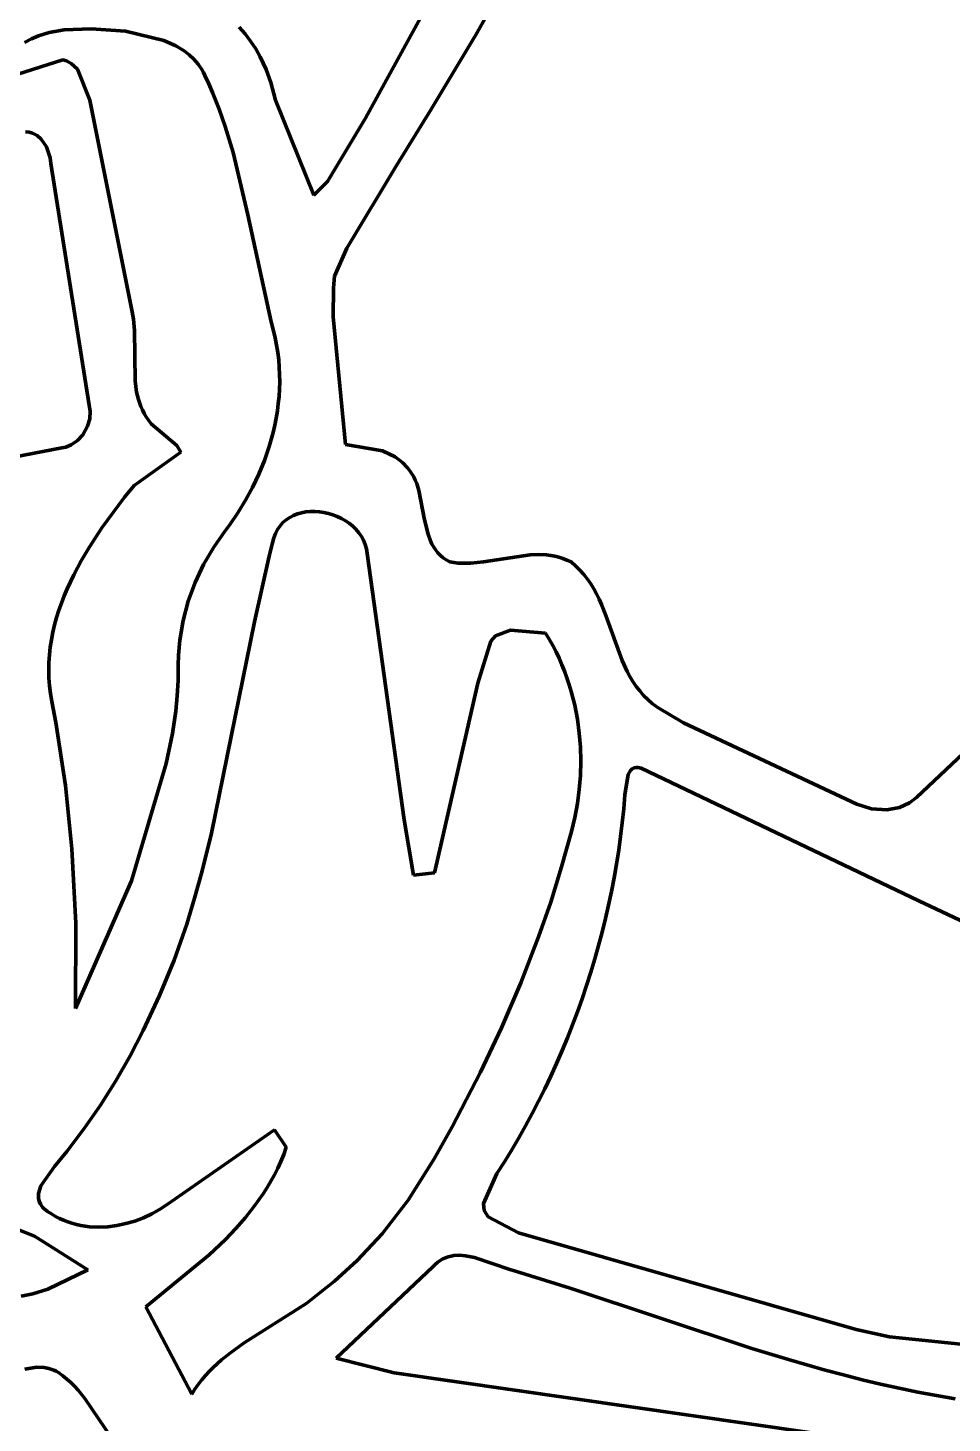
# Model space of a CAD drawing. Header units: millimetres. Extents: x 0 to 14, y 0 to 17.6.
# Drawn here: x 2.643 to 4.031, y 9.723 to 11.817 of the extents above; entities that cross this region are included whole.
import ezdxf

# ---------------------------------------------------------------- set-up
doc = ezdxf.new("R2010")
doc.units = ezdxf.units.MM
doc.layers.add('color#010506ff', color=7, linetype='CONTINUOUS', lineweight=100)
doc.layers.add('color#ffffffff', color=7, linetype='CONTINUOUS', lineweight=100)

msp = doc.modelspace()

# ---------------------------------------------------------------- linework, layer by layer
at = {"layer": 'color#010506ff'}
for p, q in [((3.1506, 11.6812), (3.6227, 12.5427)), ((3.4127, 11.9773), (3.3159, 11.8063)), ((2.6756, 11.8097), (2.6592, 11.8047)), ((2.6981, 11.8138), (2.6756, 11.8097)), ((2.7386, 11.8155), (2.6981, 11.8138)), ((2.7902, 11.8116), (2.7386, 11.8155)), ((2.8477, 11.7978), (2.7902, 11.8116)), ((2.9606, 11.8179), (2.9697, 11.8078)), ((2.6487, 11.8003), (2.6384, 11.795)), ((2.6592, 11.8047), (2.6487, 11.8003)), ((2.8657, 11.7898), (2.8477, 11.7978)), ((2.8782, 11.7823), (2.8657, 11.7898)), ((2.9697, 11.8078), (2.978, 11.7968)), ((2.978, 11.7968), (2.9856, 11.7853)), ((3.3159, 11.8063), (3.2488, 11.6938)), ((2.6285, 11.7475), (2.6958, 11.7689)), ((2.6958, 11.7689), (2.7012, 11.7671)), ((2.8858, 11.7764), (2.8782, 11.7823)), ((2.8928, 11.7698), (2.8858, 11.7764)), ((2.8992, 11.7625), (2.8928, 11.7698)), ((2.9856, 11.7853), (2.9924, 11.7731)), ((2.9924, 11.7731), (3.0012, 11.7542)), ((2.7012, 11.7671), (2.7083, 11.7633)), ((2.7083, 11.7633), (2.7178, 11.7546)), ((2.7178, 11.7546), (2.7365, 11.7084)), ((2.9047, 11.7542), (2.8992, 11.7625)), ((2.9071, 11.7498), (2.9047, 11.7542)), ((2.9094, 11.7451), (2.9071, 11.7498)), ((3.0012, 11.7542), (3.0083, 11.7346)), ((2.9151, 11.7326), (2.9094, 11.7451)), ((2.9206, 11.72), (2.9151, 11.7326)), ((3.0083, 11.7346), (3.0154, 11.7082)), ((2.7365, 11.7084), (2.8002, 11.3908)), ((2.9307, 11.6946), (2.9206, 11.72)), ((3.0154, 11.7082), (3.0729, 11.5658)), ((2.9397, 11.6688), (2.9307, 11.6946)), ((3.2488, 11.6938), (3.1969, 11.6104)), ((2.9515, 11.6295), (2.9397, 11.6688)), ((3.0935, 11.5863), (3.1506, 11.6812)), ((2.6453, 11.6603), (2.64, 11.6609)), ((2.6503, 11.6588), (2.6453, 11.6603)), ((2.6572, 11.655), (2.6503, 11.6588)), ((2.6632, 11.6496), (2.6572, 11.655)), ((2.6712, 11.638), (2.6632, 11.6496)), ((2.6769, 11.6217), (2.6712, 11.638)), ((2.678, 11.6134), (2.6769, 11.6217)), ((2.9736, 11.5362), (2.9515, 11.6295)), ((2.7356, 11.2504), (2.678, 11.6134)), ((3.1969, 11.6104), (3.1223, 11.4862)), ((3.0766, 11.569), (3.0935, 11.5863)), ((3.0729, 11.5658), (3.0766, 11.569)), ((3.0087, 11.3755), (2.9736, 11.5362)), ((3.1223, 11.4862), (3.1037, 11.4442)), ((3.1037, 11.4442), (3.1023, 11.4267)), ((3.1023, 11.4267), (3.1017, 11.3831)), ((2.8002, 11.3908), (2.8021, 11.3796)), ((2.8021, 11.3796), (2.8036, 11.3625)), ((3.0122, 11.3623), (3.0087, 11.3755)), ((3.1017, 11.3831), (3.1206, 11.1915)), ((2.8036, 11.3625), (2.8045, 11.2871)), ((3.0149, 11.3514), (3.0122, 11.3623)), ((3.017, 11.3405), (3.0149, 11.3514)), ((3.0188, 11.3295), (3.017, 11.3405)), ((3.0201, 11.3186), (3.0188, 11.3295)), ((3.021, 11.3076), (3.0201, 11.3186)), ((3.0215, 11.2966), (3.021, 11.3076)), ((2.8045, 11.2871), (2.8068, 11.2702)), ((3.0216, 11.2856), (3.0215, 11.2966)), ((2.8068, 11.2702), (2.8094, 11.2592)), ((3.0206, 11.2637), (3.0213, 11.2747)), ((3.0213, 11.2747), (3.0216, 11.2856)), ((2.7371, 11.2417), (2.7356, 11.2504)), ((2.8094, 11.2592), (2.8131, 11.2486)), ((2.8131, 11.2486), (2.8155, 11.2434)), ((3.0181, 11.2419), (3.0195, 11.2528)), ((3.0195, 11.2528), (3.0206, 11.2637)), ((2.7332, 11.2188), (2.7365, 11.2301)), ((2.7365, 11.2301), (2.7371, 11.2417)), ((2.8155, 11.2434), (2.8181, 11.2382)), ((2.8181, 11.2382), (2.8212, 11.2332)), ((2.8212, 11.2332), (2.8246, 11.2282)), ((2.8246, 11.2282), (2.8287, 11.2223)), ((3.0142, 11.2203), (3.0163, 11.2311)), ((3.0163, 11.2311), (3.0181, 11.2419)), ((2.718, 11.1975), (2.726, 11.206)), ((2.726, 11.206), (2.7332, 11.2188)), ((2.8287, 11.2223), (2.8673, 11.19)), ((3.0089, 11.199), (3.0117, 11.2096)), ((3.0117, 11.2096), (3.0142, 11.2203)), ((2.6088, 11.1701), (2.6945, 11.1865)), ((2.6945, 11.1865), (2.7002, 11.1877)), ((2.7002, 11.1877), (2.7083, 11.191)), ((2.7083, 11.191), (2.718, 11.1975)), ((2.8673, 11.19), (2.8732, 11.1801)), ((3.0024, 11.1779), (3.0058, 11.1884)), ((3.0058, 11.1884), (3.0089, 11.199)), ((3.1206, 11.1915), (3.1762, 11.1819)), ((3.1762, 11.1819), (3.1951, 11.1731)), ((3.9781, 10.6615), (4.5411, 11.1959)), ((2.8732, 11.1801), (2.803, 11.1299)), ((2.9902, 11.1471), (2.9986, 11.1676)), ((2.9986, 11.1676), (3.0024, 11.1779)), ((3.1951, 11.1731), (3.2062, 11.1645)), ((3.2062, 11.1645), (3.2135, 11.1563)), ((2.9807, 11.1271), (2.9902, 11.1471)), ((3.2135, 11.1563), (3.217, 11.1521)), ((3.217, 11.1521), (3.2201, 11.1477)), ((3.2201, 11.1477), (3.2228, 11.143)), ((3.2228, 11.143), (3.2252, 11.1382)), ((2.803, 11.1299), (2.7885, 11.1126)), ((2.9702, 11.1077), (2.9807, 11.1271)), ((3.2252, 11.1382), (3.2273, 11.1331)), ((3.2273, 11.1331), (3.2307, 11.1227)), ((3.2307, 11.1227), (3.2393, 11.0783)), ((2.7885, 11.1126), (2.7545, 11.0662)), ((2.9587, 11.0888), (2.9702, 11.1077)), ((2.9463, 11.0706), (2.9587, 11.0888)), ((3.0314, 11.0785), (3.0265, 11.0744)), ((3.0366, 11.0821), (3.0314, 11.0785)), ((3.0423, 11.085), (3.0366, 11.0821)), ((3.0483, 11.0873), (3.0423, 11.085)), ((3.0545, 11.0891), (3.0483, 11.0873)), ((3.061, 11.0902), (3.0545, 11.0891)), ((3.0676, 11.0908), (3.061, 11.0902)), ((3.0744, 11.0909), (3.0676, 11.0908)), ((3.0812, 11.0904), (3.0744, 11.0909)), ((3.088, 11.0894), (3.0812, 11.0904)), ((3.0948, 11.0879), (3.088, 11.0894)), ((3.1014, 11.0859), (3.0948, 11.0879)), ((3.1079, 11.0835), (3.1014, 11.0859)), ((3.1142, 11.0805), (3.1079, 11.0835)), ((3.1202, 11.0771), (3.1142, 11.0805)), ((3.1259, 11.0732), (3.1202, 11.0771)), ((3.2393, 11.0783), (3.2444, 11.0567)), ((2.7545, 11.0662), (2.7353, 11.0368)), ((2.9225, 11.0373), (2.9398, 11.0618)), ((2.9398, 11.0618), (2.9463, 11.0706)), ((3.0153, 11.058), (3.0127, 11.0512)), ((3.0184, 11.0641), (3.0153, 11.058)), ((3.0222, 11.0696), (3.0184, 11.0641)), ((3.0265, 11.0744), (3.0222, 11.0696)), ((3.1312, 11.0689), (3.1259, 11.0732)), ((3.136, 11.0642), (3.1312, 11.0689)), ((3.1404, 11.0591), (3.136, 11.0642)), ((3.1442, 11.0536), (3.1404, 11.0591)), ((3.2444, 11.0567), (3.2481, 11.0467)), ((2.7353, 11.0368), (2.7235, 11.0167)), ((2.9074, 11.0114), (2.9225, 11.0373)), ((3.0109, 11.0437), (3.006, 11.0241)), ((3.0127, 11.0512), (3.0109, 11.0437)), ((3.1474, 11.0477), (3.1442, 11.0536)), ((3.15, 11.0414), (3.1474, 11.0477)), ((3.1519, 11.0348), (3.15, 11.0414)), ((3.2481, 11.0467), (3.2503, 11.0419)), ((3.2503, 11.0419), (3.2529, 11.0374)), ((3.2529, 11.0374), (3.2559, 11.033)), ((2.7235, 11.0167), (2.7125, 10.9961)), ((3.006, 11.0241), (2.9836, 10.9255)), ((3.1529, 11.0278), (3.1519, 11.0348)), ((3.2086, 10.6282), (3.1529, 11.0278)), ((3.2559, 11.033), (3.2592, 11.0289)), ((3.2592, 11.0289), (3.2629, 11.025)), ((3.2629, 11.025), (3.2671, 11.0215)), ((3.2671, 11.0215), (3.2718, 11.0182)), ((3.2718, 11.0182), (3.277, 11.0152)), ((3.277, 11.0152), (3.2833, 11.0142)), ((3.2833, 11.0142), (3.2896, 11.0136)), ((3.3086, 11.0134), (3.3276, 11.0153)), ((3.3276, 11.0153), (3.3975, 11.026)), ((3.3975, 11.026), (3.41, 11.0265)), ((3.41, 11.0265), (3.4225, 11.0259)), ((3.4225, 11.0259), (3.4287, 11.0251)), ((3.4287, 11.0251), (3.4348, 11.024)), ((3.4348, 11.024), (3.4409, 11.0224)), ((3.4409, 11.0224), (3.447, 11.0205)), ((3.447, 11.0205), (3.453, 11.0181)), ((3.453, 11.0181), (3.4591, 11.0152)), ((3.4591, 11.0152), (3.466, 11.0093)), ((2.7125, 10.9961), (2.7026, 10.975)), ((2.8946, 10.9843), (2.9074, 11.0114)), ((3.2896, 11.0136), (3.2959, 11.0132)), ((3.2959, 11.0132), (3.3086, 11.0134)), ((3.466, 11.0093), (3.4724, 11.0031)), ((3.4724, 11.0031), (3.4783, 10.9965)), ((3.4783, 10.9965), (3.4836, 10.9896)), ((2.7026, 10.975), (2.6981, 10.9644)), ((2.8842, 10.9563), (2.8946, 10.9843)), ((3.4836, 10.9896), (3.4886, 10.9824)), ((3.4886, 10.9824), (3.4931, 10.975)), ((3.4931, 10.975), (3.4973, 10.9673)), ((2.6939, 10.9536), (2.6901, 10.9427)), ((2.6981, 10.9644), (2.6939, 10.9536)), ((2.8765, 10.9274), (2.8842, 10.9563)), ((3.4973, 10.9673), (3.5012, 10.9593)), ((3.5012, 10.9593), (3.5048, 10.9513)), ((3.5048, 10.9513), (3.5114, 10.9347)), ((2.6866, 10.9318), (2.6836, 10.9207)), ((2.6901, 10.9427), (2.6866, 10.9318)), ((3.5114, 10.9347), (3.536, 10.8671)), ((2.681, 10.9096), (2.6788, 10.8984)), ((2.6836, 10.9207), (2.681, 10.9096)), ((2.8715, 10.8979), (2.8765, 10.9274)), ((2.9836, 10.9255), (2.9193, 10.6083)), ((3.3683, 10.9128), (3.3458, 10.9043)), ((3.4209, 10.9083), (3.3683, 10.9128)), ((2.6788, 10.8984), (2.677, 10.8871)), ((2.8696, 10.8755), (2.8715, 10.8979)), ((3.3387, 10.8962), (3.3192, 10.8333)), ((3.3458, 10.9043), (3.3387, 10.8962)), ((3.4265, 10.8991), (3.4209, 10.9083)), ((3.4317, 10.8898), (3.4265, 10.8991)), ((3.4366, 10.8803), (3.4317, 10.8898)), ((2.6758, 10.8757), (2.675, 10.8643)), ((2.677, 10.8871), (2.6758, 10.8757)), ((2.8693, 10.8604), (2.8696, 10.8755)), ((3.4411, 10.8707), (3.4366, 10.8803)), ((3.4454, 10.8609), (3.4411, 10.8707)), ((2.675, 10.8643), (2.6747, 10.8527)), ((2.6747, 10.8527), (2.675, 10.8411)), ((2.8691, 10.8373), (2.8693, 10.8604)), ((3.4494, 10.8511), (3.4454, 10.8609)), ((3.453, 10.8411), (3.4494, 10.8511)), ((3.536, 10.8671), (3.5434, 10.851)), ((3.5434, 10.851), (3.5476, 10.8433)), ((2.675, 10.8411), (2.6759, 10.8295)), ((2.6759, 10.8295), (2.6774, 10.8177)), ((2.8678, 10.8144), (2.8691, 10.8373)), ((3.3192, 10.8333), (3.2543, 10.5484)), ((3.4564, 10.831), (3.453, 10.8411)), ((3.4594, 10.8209), (3.4564, 10.831)), ((3.5476, 10.8433), (3.552, 10.8358)), ((3.552, 10.8358), (3.5569, 10.8285)), ((3.5569, 10.8285), (3.5622, 10.8216)), ((2.6774, 10.8177), (2.6794, 10.8059)), ((2.6794, 10.8059), (2.6853, 10.7745)), ((2.8655, 10.7915), (2.8678, 10.8144)), ((3.4646, 10.8004), (3.4594, 10.8209)), ((3.5622, 10.8216), (3.5679, 10.8149)), ((3.5679, 10.8149), (3.5742, 10.8087)), ((3.5742, 10.8087), (3.5811, 10.8027)), ((2.8605, 10.7576), (2.8655, 10.7915)), ((3.4686, 10.7795), (3.4646, 10.8004)), ((3.5811, 10.8027), (3.5885, 10.7972)), ((3.5885, 10.7972), (3.6281, 10.7738)), ((2.6853, 10.7745), (2.6998, 10.6798)), ((3.4715, 10.7585), (3.4686, 10.7795)), ((3.6281, 10.7738), (3.8883, 10.6516)), ((2.8512, 10.7127), (2.8605, 10.7576)), ((3.4732, 10.7374), (3.4715, 10.7585)), ((3.4737, 10.7161), (3.4732, 10.7374)), ((2.7989, 10.5364), (2.8512, 10.7127)), ((3.4731, 10.6948), (3.4737, 10.7161)), ((3.5483, 10.7024), (3.5449, 10.6963)), ((3.5507, 10.7045), (3.5483, 10.7024)), ((3.5537, 10.706), (3.5507, 10.7045)), ((3.5574, 10.7066), (3.5537, 10.706)), ((3.5595, 10.7066), (3.5574, 10.7066)), ((3.5617, 10.7063), (3.5595, 10.7066)), ((3.5642, 10.7058), (3.5617, 10.7063)), ((3.9815, 10.5066), (3.5642, 10.7058)), ((2.6998, 10.6798), (2.7096, 10.5845)), ((3.4714, 10.6736), (3.4731, 10.6948)), ((3.5449, 10.6963), (3.5401, 10.6655)), ((3.4686, 10.6525), (3.4714, 10.6736)), ((3.5401, 10.6655), (3.5383, 10.6447)), ((3.9674, 10.6536), (3.9781, 10.6615)), ((3.4647, 10.6315), (3.4686, 10.6525)), ((3.5383, 10.6447), (3.5361, 10.6239)), ((3.8883, 10.6516), (3.9102, 10.6447)), ((3.9102, 10.6447), (3.9332, 10.6433)), ((3.9332, 10.6433), (3.9525, 10.6469)), ((3.9525, 10.6469), (3.9674, 10.6536)), ((3.2227, 10.5453), (3.2086, 10.6282)), ((3.4598, 10.6108), (3.4647, 10.6315)), ((3.5361, 10.6239), (3.5336, 10.6032)), ((2.9193, 10.6083), (2.9047, 10.5494)), ((3.445, 10.5575), (3.4598, 10.6108)), ((3.5336, 10.6032), (3.5307, 10.5825)), ((2.7096, 10.5845), (2.7154, 10.4729)), ((3.5307, 10.5825), (3.5274, 10.5618)), ((3.4286, 10.5047), (3.445, 10.5575)), ((3.5274, 10.5618), (3.5238, 10.5413)), ((2.7151, 10.3451), (2.7989, 10.5364)), ((2.9047, 10.5494), (2.8939, 10.5104)), ((3.2543, 10.5484), (3.2227, 10.5453)), ((3.5238, 10.5413), (3.5199, 10.5207)), ((3.5199, 10.5207), (3.5155, 10.5003)), ((2.8939, 10.5104), (2.8823, 10.4716)), ((3.4105, 10.4525), (3.4286, 10.5047)), ((3.5155, 10.5003), (3.5109, 10.4799)), ((4.0686, 10.4655), (3.9815, 10.5066)), ((2.7154, 10.4729), (2.7151, 10.3451)), ((2.8823, 10.4716), (2.8629, 10.4175)), ((3.5109, 10.4799), (3.5059, 10.4597)), ((3.3839, 10.3837), (3.4105, 10.4525)), ((3.5059, 10.4597), (3.5005, 10.4395)), ((3.5005, 10.4395), (3.4949, 10.4194)), ((2.8629, 10.4175), (2.8411, 10.3643)), ((3.4949, 10.4194), (3.4888, 10.3994)), ((3.4888, 10.3994), (3.4825, 10.3795)), ((3.3547, 10.316), (3.3839, 10.3837)), ((3.4825, 10.3795), (3.4758, 10.3597)), ((2.8411, 10.3643), (2.8168, 10.3122)), ((3.4758, 10.3597), (3.4687, 10.34)), ((3.4687, 10.34), (3.4614, 10.3205)), ((2.8168, 10.3122), (2.7968, 10.274)), ((3.3232, 10.2493), (3.3547, 10.316)), ((3.4614, 10.3205), (3.4537, 10.301)), ((3.4457, 10.2818), (3.4373, 10.2626)), ((3.4537, 10.301), (3.4457, 10.2818)), ((2.7968, 10.274), (2.7753, 10.2366)), ((3.4373, 10.2626), (3.4287, 10.2436)), ((3.2807, 10.1675), (3.3232, 10.2493)), ((3.4287, 10.2436), (3.4197, 10.2247)), ((2.7753, 10.2366), (2.7524, 10.2001)), ((3.4197, 10.2247), (3.4104, 10.206)), ((2.7524, 10.2001), (2.7279, 10.1647)), ((3.4104, 10.206), (3.4007, 10.1875)), ((3.4007, 10.1875), (3.3908, 10.1691)), ((2.7279, 10.1647), (2.7018, 10.1303)), ((2.8525, 10.0509), (3.0137, 10.163)), ((3.0137, 10.163), (3.0315, 10.1367)), ((3.2537, 10.1193), (3.2807, 10.1675)), ((3.3908, 10.1691), (3.3805, 10.1509)), ((3.0315, 10.1367), (3.0276, 10.1261)), ((3.3805, 10.1509), (3.37, 10.1329)), ((2.7018, 10.1303), (2.6836, 10.1081)), ((3.0233, 10.1156), (3.0186, 10.1054)), ((3.0276, 10.1261), (3.0233, 10.1156)), ((3.2146, 10.0574), (3.2537, 10.1193)), ((3.3591, 10.115), (3.3479, 10.0974)), ((3.37, 10.1329), (3.3591, 10.115)), ((2.6836, 10.1081), (2.6631, 10.079)), ((3.0136, 10.0955), (3.0083, 10.0857)), ((3.0186, 10.1054), (3.0136, 10.0955)), ((3.3479, 10.0974), (3.3275, 10.0525)), ((2.6631, 10.079), (2.6593, 10.0674)), ((3.0026, 10.0762), (2.9967, 10.0669)), ((3.0083, 10.0857), (3.0026, 10.0762)), ((2.6593, 10.0674), (2.6592, 10.0604)), ((2.6592, 10.0604), (2.6602, 10.0558)), ((2.6602, 10.0558), (2.6622, 10.0513)), ((2.6622, 10.0513), (2.6654, 10.047)), ((2.8413, 10.0434), (2.8525, 10.0509)), ((2.9904, 10.0577), (2.9839, 10.0488)), ((2.9967, 10.0669), (2.9904, 10.0577)), ((3.1753, 10.0068), (3.2146, 10.0574)), ((3.3275, 10.0525), (3.3289, 10.042)), ((2.6654, 10.047), (2.6675, 10.0448)), ((2.6675, 10.0448), (2.6731, 10.0406)), ((2.6731, 10.0406), (2.6788, 10.0367)), ((2.6788, 10.0367), (2.6847, 10.0331)), ((2.6847, 10.0331), (2.6907, 10.03)), ((2.6907, 10.03), (2.6969, 10.0272)), ((2.804, 10.026), (2.8169, 10.0309)), ((2.8169, 10.0309), (2.8294, 10.0367)), ((2.8294, 10.0367), (2.8413, 10.0434)), ((2.9702, 10.0314), (2.9555, 10.0147)), ((2.9839, 10.0488), (2.9702, 10.0314)), ((3.3289, 10.042), (3.3345, 10.0325)), ((3.3345, 10.0325), (3.3801, 10.0085)), ((2.6534, 10.0032), (2.6259, 10.0146)), ((2.6969, 10.0272), (2.7032, 10.0248)), ((2.7032, 10.0248), (2.7096, 10.0227)), ((2.7096, 10.0227), (2.7162, 10.0209)), ((2.7162, 10.0209), (2.7228, 10.0195)), ((2.7228, 10.0195), (2.7295, 10.0184)), ((2.7295, 10.0184), (2.7362, 10.0176)), ((2.7362, 10.0176), (2.7498, 10.017)), ((2.7498, 10.017), (2.7635, 10.0176)), ((2.7635, 10.0176), (2.7772, 10.0193)), ((2.7772, 10.0193), (2.7907, 10.0222)), ((2.7907, 10.0222), (2.804, 10.026)), ((2.9555, 10.0147), (2.94, 9.9985)), ((2.7333, 9.9527), (2.6534, 10.0032)), ((2.94, 9.9985), (2.9157, 9.9753)), ((3.1378, 9.9666), (3.1753, 10.0068)), ((3.3801, 10.0085), (3.8874, 9.8635)), ((2.9157, 9.9753), (2.8206, 9.8975)), ((3.2667, 9.9691), (3.2628, 9.9669)), ((3.2707, 9.971), (3.2667, 9.9691)), ((3.2748, 9.9724), (3.2707, 9.971)), ((3.2789, 9.9734), (3.2748, 9.9724)), ((3.2831, 9.9741), (3.2789, 9.9734)), ((3.2917, 9.9746), (3.2831, 9.9741)), ((3.3006, 9.9739), (3.2917, 9.9746)), ((3.314, 9.9712), (3.3006, 9.9739)), ((3.3674, 9.9532), (3.314, 9.9712)), ((2.6736, 9.9237), (2.7333, 9.9527)), ((3.104, 9.9358), (3.1378, 9.9666)), ((3.2516, 9.9573), (3.1064, 9.8201)), ((3.2552, 9.961), (3.2516, 9.9573)), ((3.2589, 9.9642), (3.2552, 9.961)), ((3.2628, 9.9669), (3.2589, 9.9642)), ((3.3757, 9.951), (3.3674, 9.9532)), ((3.4576, 9.9252), (3.3757, 9.951)), ((3.0825, 9.9186), (3.104, 9.9358)), ((3.7306, 9.8349), (3.4576, 9.9252)), ((2.6336, 9.9131), (2.651, 9.9166)), ((2.651, 9.9166), (2.6736, 9.9237)), ((3.0622, 9.9029), (3.0825, 9.9186)), ((2.8206, 9.8975), (2.8895, 9.766)), ((2.9683, 9.8432), (3.0622, 9.9029)), ((3.8874, 9.8635), (3.9372, 9.8525)), ((2.9475, 9.8285), (2.9683, 9.8432)), ((3.9372, 9.8525), (4.1801, 9.827)), ((2.9343, 9.8179), (2.9475, 9.8285)), ((3.7855, 9.8181), (3.7306, 9.8349)), ((2.657, 9.8067), (2.6387, 9.8037)), ((2.6679, 9.8064), (2.657, 9.8067)), ((2.6751, 9.8049), (2.6679, 9.8064)), ((2.6823, 9.8024), (2.6751, 9.8049)), ((2.6858, 9.8006), (2.6823, 9.8024)), ((2.6893, 9.7986), (2.6858, 9.8006)), ((2.9101, 9.7941), (2.9158, 9.8004)), ((2.9158, 9.8004), (2.9218, 9.8065)), ((2.9218, 9.8065), (2.9343, 9.8179)), ((3.1064, 9.8201), (3.1937, 9.7981)), ((3.8406, 9.8024), (3.7855, 9.8181)), ((3.8683, 9.795), (3.8406, 9.8024)), ((2.6958, 9.7939), (2.6893, 9.7986)), ((2.702, 9.7889), (2.6958, 9.7939)), ((2.7078, 9.7836), (2.702, 9.7889)), ((2.7134, 9.778), (2.7078, 9.7836)), ((2.8943, 9.7735), (2.8993, 9.7807)), ((2.8993, 9.7807), (2.9046, 9.7876)), ((2.9046, 9.7876), (2.9101, 9.7941)), ((3.1937, 9.7981), (4.1407, 9.6625)), ((3.8961, 9.7879), (3.8683, 9.795)), ((3.9239, 9.7813), (3.8961, 9.7879)), ((3.9518, 9.775), (3.9239, 9.7813)), ((2.7188, 9.7721), (2.7134, 9.778)), ((2.7289, 9.7597), (2.7188, 9.7721)), ((2.7701, 9.6992), (2.7289, 9.7597)), ((2.8895, 9.766), (2.8943, 9.7735)), ((3.9799, 9.7693), (3.9518, 9.775)), ((4.008, 9.764), (3.9799, 9.7693)), ((4.0362, 9.7593), (4.008, 9.764))]:
    msp.add_line(p, q, dxfattribs=at)
at = {"layer": 'color#ffffffff'}
for p, q in [((3.6227, 12.5427), (3.1506, 11.6812)), ((3.3159, 11.8063), (3.4127, 11.9773)), ((2.6592, 11.8047), (2.6756, 11.8097)), ((2.6756, 11.8097), (2.6981, 11.8138)), ((2.6981, 11.8138), (2.7386, 11.8155)), ((2.7386, 11.8155), (2.7902, 11.8116)), ((2.7902, 11.8116), (2.8477, 11.7978)), ((2.9697, 11.8078), (2.9606, 11.8179)), ((2.6384, 11.795), (2.6487, 11.8003)), ((2.6487, 11.8003), (2.6592, 11.8047)), ((2.8477, 11.7978), (2.8657, 11.7898)), ((2.8657, 11.7898), (2.8782, 11.7823)), ((2.978, 11.7968), (2.9697, 11.8078)), ((2.9856, 11.7853), (2.978, 11.7968)), ((3.2488, 11.6938), (3.3159, 11.8063)), ((2.6958, 11.7689), (2.6285, 11.7475)), ((2.7012, 11.7671), (2.6958, 11.7689)), ((2.8782, 11.7823), (2.8858, 11.7764)), ((2.8858, 11.7764), (2.8928, 11.7698)), ((2.8928, 11.7698), (2.8992, 11.7625)), ((2.9924, 11.7731), (2.9856, 11.7853)), ((3.0012, 11.7542), (2.9924, 11.7731)), ((2.7083, 11.7633), (2.7012, 11.7671)), ((2.7178, 11.7546), (2.7083, 11.7633)), ((2.7365, 11.7084), (2.7178, 11.7546)), ((2.8992, 11.7625), (2.9047, 11.7542)), ((2.9047, 11.7542), (2.9071, 11.7498)), ((2.9071, 11.7498), (2.9094, 11.7451)), ((3.0083, 11.7346), (3.0012, 11.7542)), ((2.9094, 11.7451), (2.9151, 11.7326)), ((2.9151, 11.7326), (2.9206, 11.72)), ((3.0154, 11.7082), (3.0083, 11.7346)), ((2.8002, 11.3908), (2.7365, 11.7084)), ((2.9206, 11.72), (2.9307, 11.6946)), ((3.0729, 11.5658), (3.0154, 11.7082)), ((2.9307, 11.6946), (2.9397, 11.6688)), ((3.1969, 11.6104), (3.2488, 11.6938)), ((2.9397, 11.6688), (2.9515, 11.6295)), ((3.1506, 11.6812), (3.0935, 11.5863)), ((2.64, 11.6609), (2.6453, 11.6603)), ((2.6453, 11.6603), (2.6503, 11.6588)), ((2.6503, 11.6588), (2.6572, 11.655)), ((2.6572, 11.655), (2.6632, 11.6496)), ((2.6632, 11.6496), (2.6712, 11.638)), ((2.6712, 11.638), (2.6769, 11.6217)), ((2.6769, 11.6217), (2.678, 11.6134)), ((2.9515, 11.6295), (2.9736, 11.5362)), ((2.678, 11.6134), (2.7356, 11.2504)), ((3.1223, 11.4862), (3.1969, 11.6104)), ((3.0935, 11.5863), (3.0766, 11.569)), ((3.0766, 11.569), (3.0729, 11.5658)), ((2.9736, 11.5362), (3.0087, 11.3755)), ((3.1037, 11.4442), (3.1223, 11.4862)), ((3.1023, 11.4267), (3.1037, 11.4442)), ((3.1017, 11.3831), (3.1023, 11.4267)), ((2.8021, 11.3796), (2.8002, 11.3908)), ((2.8036, 11.3625), (2.8021, 11.3796)), ((3.0087, 11.3755), (3.0122, 11.3623)), ((3.1206, 11.1915), (3.1017, 11.3831)), ((2.8045, 11.2871), (2.8036, 11.3625)), ((3.0122, 11.3623), (3.0149, 11.3514)), ((3.0149, 11.3514), (3.017, 11.3405)), ((3.017, 11.3405), (3.0188, 11.3295)), ((3.0188, 11.3295), (3.0201, 11.3186)), ((3.0201, 11.3186), (3.021, 11.3076)), ((3.021, 11.3076), (3.0215, 11.2966)), ((2.8068, 11.2702), (2.8045, 11.2871)), ((3.0215, 11.2966), (3.0216, 11.2856)), ((2.8094, 11.2592), (2.8068, 11.2702)), ((3.0213, 11.2747), (3.0206, 11.2637)), ((3.0216, 11.2856), (3.0213, 11.2747)), ((2.7356, 11.2504), (2.7371, 11.2417)), ((2.8131, 11.2486), (2.8094, 11.2592)), ((2.8155, 11.2434), (2.8131, 11.2486)), ((3.0195, 11.2528), (3.0181, 11.2419)), ((3.0206, 11.2637), (3.0195, 11.2528)), ((2.7365, 11.2301), (2.7332, 11.2188)), ((2.7371, 11.2417), (2.7365, 11.2301)), ((2.8181, 11.2382), (2.8155, 11.2434)), ((2.8212, 11.2332), (2.8181, 11.2382)), ((2.8246, 11.2282), (2.8212, 11.2332)), ((2.8287, 11.2223), (2.8246, 11.2282)), ((3.0163, 11.2311), (3.0142, 11.2203)), ((3.0181, 11.2419), (3.0163, 11.2311)), ((2.726, 11.206), (2.718, 11.1975)), ((2.7332, 11.2188), (2.726, 11.206)), ((2.8673, 11.19), (2.8287, 11.2223)), ((3.0117, 11.2096), (3.0089, 11.199)), ((3.0142, 11.2203), (3.0117, 11.2096)), ((2.6945, 11.1865), (2.6088, 11.1701)), ((2.7002, 11.1877), (2.6945, 11.1865)), ((2.7083, 11.191), (2.7002, 11.1877)), ((2.718, 11.1975), (2.7083, 11.191)), ((2.8732, 11.1801), (2.8673, 11.19)), ((3.0058, 11.1884), (3.0024, 11.1779)), ((3.0089, 11.199), (3.0058, 11.1884)), ((3.1762, 11.1819), (3.1206, 11.1915)), ((3.1951, 11.1731), (3.1762, 11.1819)), ((4.5411, 11.1959), (3.9781, 10.6615)), ((2.803, 11.1299), (2.8732, 11.1801)), ((2.9986, 11.1676), (2.9902, 11.1471)), ((3.0024, 11.1779), (2.9986, 11.1676)), ((3.2062, 11.1645), (3.1951, 11.1731)), ((3.2135, 11.1563), (3.2062, 11.1645)), ((2.9902, 11.1471), (2.9807, 11.1271)), ((3.217, 11.1521), (3.2135, 11.1563)), ((3.2201, 11.1477), (3.217, 11.1521)), ((3.2228, 11.143), (3.2201, 11.1477)), ((3.2252, 11.1382), (3.2228, 11.143)), ((2.7885, 11.1126), (2.803, 11.1299)), ((2.9807, 11.1271), (2.9702, 11.1077)), ((3.2273, 11.1331), (3.2252, 11.1382)), ((3.2307, 11.1227), (3.2273, 11.1331)), ((3.2393, 11.0783), (3.2307, 11.1227)), ((2.7545, 11.0662), (2.7885, 11.1126)), ((2.9702, 11.1077), (2.9587, 11.0888)), ((2.9587, 11.0888), (2.9463, 11.0706)), ((3.0265, 11.0744), (3.0314, 11.0785)), ((3.0314, 11.0785), (3.0366, 11.0821)), ((3.0366, 11.0821), (3.0423, 11.085)), ((3.0423, 11.085), (3.0483, 11.0873)), ((3.0483, 11.0873), (3.0545, 11.0891)), ((3.0545, 11.0891), (3.061, 11.0902)), ((3.061, 11.0902), (3.0676, 11.0908)), ((3.0676, 11.0908), (3.0744, 11.0909)), ((3.0744, 11.0909), (3.0812, 11.0904)), ((3.0812, 11.0904), (3.088, 11.0894)), ((3.088, 11.0894), (3.0948, 11.0879)), ((3.0948, 11.0879), (3.1014, 11.0859)), ((3.1014, 11.0859), (3.1079, 11.0835)), ((3.1079, 11.0835), (3.1142, 11.0805)), ((3.1142, 11.0805), (3.1202, 11.0771)), ((3.1202, 11.0771), (3.1259, 11.0732)), ((3.2444, 11.0567), (3.2393, 11.0783)), ((2.7353, 11.0368), (2.7545, 11.0662)), ((2.9398, 11.0618), (2.9225, 11.0373)), ((2.9463, 11.0706), (2.9398, 11.0618)), ((3.0127, 11.0512), (3.0153, 11.058)), ((3.0153, 11.058), (3.0184, 11.0641)), ((3.0184, 11.0641), (3.0222, 11.0696)), ((3.0222, 11.0696), (3.0265, 11.0744)), ((3.1259, 11.0732), (3.1312, 11.0689)), ((3.1312, 11.0689), (3.136, 11.0642)), ((3.136, 11.0642), (3.1404, 11.0591)), ((3.1404, 11.0591), (3.1442, 11.0536)), ((3.2481, 11.0467), (3.2444, 11.0567)), ((2.7235, 11.0167), (2.7353, 11.0368)), ((2.9225, 11.0373), (2.9074, 11.0114)), ((3.006, 11.0241), (3.0109, 11.0437)), ((3.0109, 11.0437), (3.0127, 11.0512)), ((3.1442, 11.0536), (3.1474, 11.0477)), ((3.1474, 11.0477), (3.15, 11.0414)), ((3.15, 11.0414), (3.1519, 11.0348)), ((3.2503, 11.0419), (3.2481, 11.0467)), ((3.2529, 11.0374), (3.2503, 11.0419)), ((3.2559, 11.033), (3.2529, 11.0374)), ((2.7125, 10.9961), (2.7235, 11.0167)), ((2.9836, 10.9255), (3.006, 11.0241)), ((3.1519, 11.0348), (3.1529, 11.0278)), ((3.1529, 11.0278), (3.2086, 10.6282)), ((3.2592, 11.0289), (3.2559, 11.033)), ((3.2629, 11.025), (3.2592, 11.0289)), ((3.2671, 11.0215), (3.2629, 11.025)), ((3.2718, 11.0182), (3.2671, 11.0215)), ((3.277, 11.0152), (3.2718, 11.0182)), ((3.2833, 11.0142), (3.277, 11.0152)), ((3.2896, 11.0136), (3.2833, 11.0142)), ((3.3276, 11.0153), (3.3086, 11.0134)), ((3.3975, 11.026), (3.3276, 11.0153)), ((3.41, 11.0265), (3.3975, 11.026)), ((3.4225, 11.0259), (3.41, 11.0265)), ((3.4287, 11.0251), (3.4225, 11.0259)), ((3.4348, 11.024), (3.4287, 11.0251)), ((3.4409, 11.0224), (3.4348, 11.024)), ((3.447, 11.0205), (3.4409, 11.0224)), ((3.453, 11.0181), (3.447, 11.0205)), ((3.4591, 11.0152), (3.453, 11.0181)), ((3.466, 11.0093), (3.4591, 11.0152)), ((2.7026, 10.975), (2.7125, 10.9961)), ((2.9074, 11.0114), (2.8946, 10.9843)), ((3.2959, 11.0132), (3.2896, 11.0136)), ((3.3086, 11.0134), (3.2959, 11.0132)), ((3.4724, 11.0031), (3.466, 11.0093)), ((3.4783, 10.9965), (3.4724, 11.0031)), ((3.4836, 10.9896), (3.4783, 10.9965)), ((2.6981, 10.9644), (2.7026, 10.975)), ((2.8946, 10.9843), (2.8842, 10.9563)), ((3.4886, 10.9824), (3.4836, 10.9896)), ((3.4931, 10.975), (3.4886, 10.9824)), ((3.4973, 10.9673), (3.4931, 10.975)), ((2.6901, 10.9427), (2.6939, 10.9536)), ((2.6939, 10.9536), (2.6981, 10.9644)), ((2.8842, 10.9563), (2.8765, 10.9274)), ((3.5012, 10.9593), (3.4973, 10.9673)), ((3.5048, 10.9513), (3.5012, 10.9593)), ((3.5114, 10.9347), (3.5048, 10.9513)), ((2.6836, 10.9207), (2.6866, 10.9318)), ((2.6866, 10.9318), (2.6901, 10.9427)), ((3.536, 10.8671), (3.5114, 10.9347)), ((2.6788, 10.8984), (2.681, 10.9096)), ((2.681, 10.9096), (2.6836, 10.9207)), ((2.8765, 10.9274), (2.8715, 10.8979)), ((2.9193, 10.6083), (2.9836, 10.9255)), ((3.3458, 10.9043), (3.3683, 10.9128)), ((3.3683, 10.9128), (3.4209, 10.9083)), ((2.677, 10.8871), (2.6788, 10.8984)), ((2.8715, 10.8979), (2.8696, 10.8755)), ((3.3192, 10.8333), (3.3387, 10.8962)), ((3.3387, 10.8962), (3.3458, 10.9043)), ((3.4209, 10.9083), (3.4265, 10.8991)), ((3.4265, 10.8991), (3.4317, 10.8898)), ((3.4317, 10.8898), (3.4366, 10.8803)), ((2.675, 10.8643), (2.6758, 10.8757)), ((2.6758, 10.8757), (2.677, 10.8871)), ((2.8696, 10.8755), (2.8693, 10.8604)), ((3.4366, 10.8803), (3.4411, 10.8707)), ((3.4411, 10.8707), (3.4454, 10.8609)), ((2.6747, 10.8527), (2.675, 10.8643)), ((2.675, 10.8411), (2.6747, 10.8527)), ((2.8693, 10.8604), (2.8691, 10.8373)), ((3.4454, 10.8609), (3.4494, 10.8511)), ((3.4494, 10.8511), (3.453, 10.8411)), ((3.5434, 10.851), (3.536, 10.8671)), ((3.5476, 10.8433), (3.5434, 10.851)), ((2.6759, 10.8295), (2.675, 10.8411)), ((2.6774, 10.8177), (2.6759, 10.8295)), ((2.8691, 10.8373), (2.8678, 10.8144)), ((3.2543, 10.5484), (3.3192, 10.8333)), ((3.453, 10.8411), (3.4564, 10.831)), ((3.4564, 10.831), (3.4594, 10.8209)), ((3.552, 10.8358), (3.5476, 10.8433)), ((3.5569, 10.8285), (3.552, 10.8358)), ((3.5622, 10.8216), (3.5569, 10.8285)), ((2.6794, 10.8059), (2.6774, 10.8177)), ((2.6853, 10.7745), (2.6794, 10.8059)), ((2.8678, 10.8144), (2.8655, 10.7915)), ((3.4594, 10.8209), (3.4646, 10.8004)), ((3.5679, 10.8149), (3.5622, 10.8216)), ((3.5742, 10.8087), (3.5679, 10.8149)), ((3.5811, 10.8027), (3.5742, 10.8087)), ((2.8655, 10.7915), (2.8605, 10.7576)), ((3.4646, 10.8004), (3.4686, 10.7795)), ((3.5885, 10.7972), (3.5811, 10.8027)), ((3.6281, 10.7738), (3.5885, 10.7972)), ((2.6998, 10.6798), (2.6853, 10.7745)), ((3.4686, 10.7795), (3.4715, 10.7585)), ((3.8883, 10.6516), (3.6281, 10.7738)), ((2.8605, 10.7576), (2.8512, 10.7127)), ((3.4715, 10.7585), (3.4732, 10.7374)), ((3.4732, 10.7374), (3.4737, 10.7161)), ((2.8512, 10.7127), (2.7989, 10.5364)), ((3.4737, 10.7161), (3.4731, 10.6948)), ((3.5449, 10.6963), (3.5483, 10.7024)), ((3.5483, 10.7024), (3.5507, 10.7045)), ((3.5507, 10.7045), (3.5537, 10.706)), ((3.5537, 10.706), (3.5574, 10.7066)), ((3.5574, 10.7066), (3.5595, 10.7066)), ((3.5595, 10.7066), (3.5617, 10.7063)), ((3.5617, 10.7063), (3.5642, 10.7058)), ((3.5642, 10.7058), (3.9815, 10.5066)), ((2.7096, 10.5845), (2.6998, 10.6798)), ((3.4731, 10.6948), (3.4714, 10.6736)), ((3.5401, 10.6655), (3.5449, 10.6963)), ((3.4714, 10.6736), (3.4686, 10.6525)), ((3.5383, 10.6447), (3.5401, 10.6655)), ((3.9781, 10.6615), (3.9674, 10.6536)), ((3.4686, 10.6525), (3.4647, 10.6315)), ((3.5361, 10.6239), (3.5383, 10.6447)), ((3.9102, 10.6447), (3.8883, 10.6516)), ((3.9332, 10.6433), (3.9102, 10.6447)), ((3.9525, 10.6469), (3.9332, 10.6433)), ((3.9674, 10.6536), (3.9525, 10.6469)), ((3.2086, 10.6282), (3.2227, 10.5453)), ((3.4647, 10.6315), (3.4598, 10.6108)), ((3.5336, 10.6032), (3.5361, 10.6239)), ((2.9047, 10.5494), (2.9193, 10.6083)), ((3.4598, 10.6108), (3.445, 10.5575)), ((3.5307, 10.5825), (3.5336, 10.6032)), ((2.7154, 10.4729), (2.7096, 10.5845)), ((3.5274, 10.5618), (3.5307, 10.5825)), ((3.445, 10.5575), (3.4286, 10.5047)), ((3.5238, 10.5413), (3.5274, 10.5618)), ((2.7989, 10.5364), (2.7151, 10.3451)), ((2.8939, 10.5104), (2.9047, 10.5494)), ((3.2227, 10.5453), (3.2543, 10.5484)), ((3.5199, 10.5207), (3.5238, 10.5413)), ((3.5155, 10.5003), (3.5199, 10.5207)), ((2.8823, 10.4716), (2.8939, 10.5104)), ((3.4286, 10.5047), (3.4105, 10.4525)), ((3.5109, 10.4799), (3.5155, 10.5003)), ((3.9815, 10.5066), (4.0686, 10.4655)), ((2.7151, 10.3451), (2.7154, 10.4729)), ((2.8629, 10.4175), (2.8823, 10.4716)), ((3.5059, 10.4597), (3.5109, 10.4799)), ((3.4105, 10.4525), (3.3839, 10.3837)), ((3.5005, 10.4395), (3.5059, 10.4597)), ((3.4949, 10.4194), (3.5005, 10.4395)), ((2.8411, 10.3643), (2.8629, 10.4175)), ((3.4888, 10.3994), (3.4949, 10.4194)), ((3.4825, 10.3795), (3.4888, 10.3994)), ((3.3839, 10.3837), (3.3547, 10.316)), ((3.4758, 10.3597), (3.4825, 10.3795)), ((2.8168, 10.3122), (2.8411, 10.3643)), ((3.4687, 10.34), (3.4758, 10.3597)), ((3.4614, 10.3205), (3.4687, 10.34)), ((2.7968, 10.274), (2.8168, 10.3122)), ((3.3547, 10.316), (3.3232, 10.2493)), ((3.4537, 10.301), (3.4614, 10.3205)), ((3.4373, 10.2626), (3.4457, 10.2818)), ((3.4457, 10.2818), (3.4537, 10.301)), ((2.7753, 10.2366), (2.7968, 10.274)), ((3.4287, 10.2436), (3.4373, 10.2626)), ((3.3232, 10.2493), (3.2807, 10.1675)), ((3.4197, 10.2247), (3.4287, 10.2436)), ((2.7524, 10.2001), (2.7753, 10.2366)), ((3.4104, 10.206), (3.4197, 10.2247)), ((2.7279, 10.1647), (2.7524, 10.2001)), ((3.4007, 10.1875), (3.4104, 10.206)), ((3.3908, 10.1691), (3.4007, 10.1875)), ((2.7018, 10.1303), (2.7279, 10.1647)), ((3.0137, 10.163), (2.8525, 10.0509)), ((3.0315, 10.1367), (3.0137, 10.163)), ((3.2807, 10.1675), (3.2537, 10.1193)), ((3.3805, 10.1509), (3.3908, 10.1691)), ((3.0276, 10.1261), (3.0315, 10.1367)), ((3.37, 10.1329), (3.3805, 10.1509)), ((2.6836, 10.1081), (2.7018, 10.1303)), ((3.0186, 10.1054), (3.0233, 10.1156)), ((3.0233, 10.1156), (3.0276, 10.1261)), ((3.2537, 10.1193), (3.2146, 10.0574)), ((3.3479, 10.0974), (3.3591, 10.115)), ((3.3591, 10.115), (3.37, 10.1329)), ((2.6631, 10.079), (2.6836, 10.1081)), ((3.0083, 10.0857), (3.0136, 10.0955)), ((3.0136, 10.0955), (3.0186, 10.1054)), ((3.3275, 10.0525), (3.3479, 10.0974)), ((2.6593, 10.0674), (2.6631, 10.079)), ((2.9967, 10.0669), (3.0026, 10.0762)), ((3.0026, 10.0762), (3.0083, 10.0857)), ((2.6592, 10.0604), (2.6593, 10.0674)), ((2.6602, 10.0558), (2.6592, 10.0604)), ((2.6622, 10.0513), (2.6602, 10.0558)), ((2.6654, 10.047), (2.6622, 10.0513)), ((2.8525, 10.0509), (2.8413, 10.0434)), ((2.9839, 10.0488), (2.9904, 10.0577)), ((2.9904, 10.0577), (2.9967, 10.0669)), ((3.2146, 10.0574), (3.1753, 10.0068)), ((3.3289, 10.042), (3.3275, 10.0525)), ((2.6675, 10.0448), (2.6654, 10.047)), ((2.6731, 10.0406), (2.6675, 10.0448)), ((2.6788, 10.0367), (2.6731, 10.0406)), ((2.6847, 10.0331), (2.6788, 10.0367)), ((2.6907, 10.03), (2.6847, 10.0331)), ((2.6969, 10.0272), (2.6907, 10.03)), ((2.8169, 10.0309), (2.804, 10.026)), ((2.8294, 10.0367), (2.8169, 10.0309)), ((2.8413, 10.0434), (2.8294, 10.0367)), ((2.9555, 10.0147), (2.9702, 10.0314)), ((2.9702, 10.0314), (2.9839, 10.0488)), ((3.3345, 10.0325), (3.3289, 10.042)), ((3.3801, 10.0085), (3.3345, 10.0325)), ((2.6259, 10.0146), (2.6534, 10.0032)), ((2.7032, 10.0248), (2.6969, 10.0272)), ((2.7096, 10.0227), (2.7032, 10.0248)), ((2.7162, 10.0209), (2.7096, 10.0227)), ((2.7228, 10.0195), (2.7162, 10.0209)), ((2.7295, 10.0184), (2.7228, 10.0195)), ((2.7362, 10.0176), (2.7295, 10.0184)), ((2.7498, 10.017), (2.7362, 10.0176)), ((2.7635, 10.0176), (2.7498, 10.017)), ((2.7772, 10.0193), (2.7635, 10.0176)), ((2.7907, 10.0222), (2.7772, 10.0193)), ((2.804, 10.026), (2.7907, 10.0222)), ((2.94, 9.9985), (2.9555, 10.0147)), ((2.6534, 10.0032), (2.7333, 9.9527)), ((2.9157, 9.9753), (2.94, 9.9985)), ((3.1753, 10.0068), (3.1378, 9.9666)), ((3.8874, 9.8635), (3.3801, 10.0085)), ((2.8206, 9.8975), (2.9157, 9.9753)), ((3.2628, 9.9669), (3.2667, 9.9691)), ((3.2667, 9.9691), (3.2707, 9.971)), ((3.2707, 9.971), (3.2748, 9.9724)), ((3.2748, 9.9724), (3.2789, 9.9734)), ((3.2789, 9.9734), (3.2831, 9.9741)), ((3.2831, 9.9741), (3.2917, 9.9746)), ((3.2917, 9.9746), (3.3006, 9.9739)), ((3.3006, 9.9739), (3.314, 9.9712)), ((3.314, 9.9712), (3.3674, 9.9532)), ((2.7333, 9.9527), (2.6736, 9.9237)), ((3.1378, 9.9666), (3.104, 9.9358)), ((3.1064, 9.8201), (3.2516, 9.9573)), ((3.2516, 9.9573), (3.2552, 9.961)), ((3.2552, 9.961), (3.2589, 9.9642)), ((3.2589, 9.9642), (3.2628, 9.9669)), ((3.3674, 9.9532), (3.3757, 9.951)), ((3.3757, 9.951), (3.4576, 9.9252)), ((3.104, 9.9358), (3.0825, 9.9186)), ((3.4576, 9.9252), (3.7306, 9.8349)), ((2.651, 9.9166), (2.6336, 9.9131)), ((2.6736, 9.9237), (2.651, 9.9166)), ((3.0825, 9.9186), (3.0622, 9.9029)), ((2.8895, 9.766), (2.8206, 9.8975)), ((3.0622, 9.9029), (2.9683, 9.8432)), ((3.9372, 9.8525), (3.8874, 9.8635)), ((2.9683, 9.8432), (2.9475, 9.8285)), ((4.1801, 9.827), (3.9372, 9.8525)), ((2.9475, 9.8285), (2.9343, 9.8179)), ((3.7306, 9.8349), (3.7855, 9.8181)), ((2.6387, 9.8037), (2.657, 9.8067)), ((2.657, 9.8067), (2.6679, 9.8064)), ((2.6679, 9.8064), (2.6751, 9.8049)), ((2.6751, 9.8049), (2.6823, 9.8024)), ((2.6823, 9.8024), (2.6858, 9.8006)), ((2.6858, 9.8006), (2.6893, 9.7986)), ((2.9158, 9.8004), (2.9101, 9.7941)), ((2.9218, 9.8065), (2.9158, 9.8004)), ((2.9343, 9.8179), (2.9218, 9.8065)), ((3.1937, 9.7981), (3.1064, 9.8201)), ((3.7855, 9.8181), (3.8406, 9.8024)), ((3.8406, 9.8024), (3.8683, 9.795)), ((2.6893, 9.7986), (2.6958, 9.7939)), ((2.6958, 9.7939), (2.702, 9.7889)), ((2.702, 9.7889), (2.7078, 9.7836)), ((2.7078, 9.7836), (2.7134, 9.778)), ((2.8993, 9.7807), (2.8943, 9.7735)), ((2.9046, 9.7876), (2.8993, 9.7807)), ((2.9101, 9.7941), (2.9046, 9.7876)), ((4.1407, 9.6625), (3.1937, 9.7981)), ((3.8683, 9.795), (3.8961, 9.7879)), ((3.8961, 9.7879), (3.9239, 9.7813)), ((3.9239, 9.7813), (3.9518, 9.775)), ((2.7134, 9.778), (2.7188, 9.7721)), ((2.7188, 9.7721), (2.7289, 9.7597)), ((2.7289, 9.7597), (2.7701, 9.6992)), ((2.8943, 9.7735), (2.8895, 9.766)), ((3.9518, 9.775), (3.9799, 9.7693)), ((3.9799, 9.7693), (4.008, 9.764)), ((4.008, 9.764), (4.0362, 9.7593))]:
    msp.add_line(p, q, dxfattribs=at)

doc.saveas('drawing.dxf')
